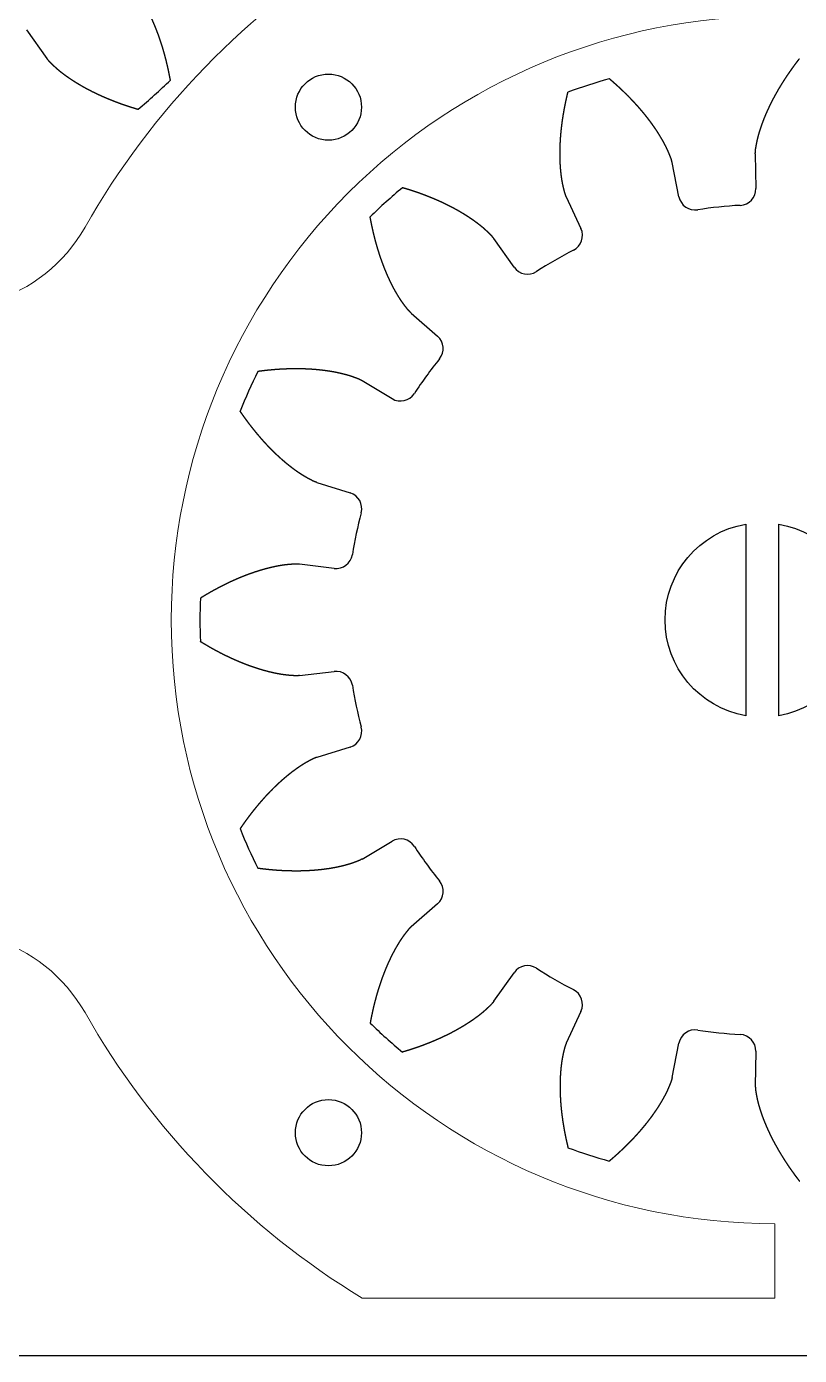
# Model space of a CAD drawing. Header units: inches. Extents: x 0 to 775, y -63 to 305.
# Drawn here: x 60.65 to 84.02, y 0 to 40.17 of the extents above; entities that cross this region are included whole.
import ezdxf

# ---------------------------------------------------------------- set-up
doc = ezdxf.new("R2010")
doc.units = ezdxf.units.IN
doc.header["$MEASUREMENT"] = 0

msp = doc.modelspace()

# ---------------------------------------------------------------- linework, layer by layer
at = {"color": 1}
for p, q in [((60.651, 40.069), (61.26, 39.206)), ((82.683, 36.325), (82.698, 35.269)), ((80.374, 35.025), (80.169, 36.061)), ((76.969, 35.022), (77.412, 34.063)), ((75.388, 32.894), (74.779, 33.757)), ((72.279, 31.506), (73.074, 30.811)), ((71.7, 28.919), (70.793, 29.46)), ((69.424, 26.387), (70.433, 26.075)), ((69.947, 23.789), (68.899, 23.914)), ((68.899, 20.549), (69.947, 20.675)), ((70.433, 18.388), (69.424, 18.076)), ((70.793, 15.003), (71.7, 15.544)), ((73.074, 13.653), (72.279, 12.957)), ((74.779, 10.706), (75.388, 11.569)), ((77.412, 10.4), (76.969, 9.442)), ((80.169, 8.402), (80.374, 9.438)), ((82.698, 9.194), (82.683, 8.138))]:
    msp.add_line(p, q, dxfattribs=at)
at = {"linetype": 'Continuous'}
msp.add_lwpolyline([(0, 0), (610, 0), (610, 305), (0, 305)], close=True, dxfattribs=at)
at = {"color": 1, "lineweight": 0}
msp.add_lwpolyline([(65.027, 22.232, -0.414214), (83.277, 40.482), (83.277, 42.732), (70.797, 42.732, 0.127339), (62.418, 34.101, -0.394984), (56.074, 32.131, 0.168875), (48.899, 32.971), (37.511, 30.449, -0.106253), (39.278, 22.232, -0.106253), (37.511, 14.014), (48.899, 11.492, 0.168875), (56.074, 12.333, -0.394984), (62.418, 10.362, 0.127339), (70.797, 1.732), (83.277, 1.732), (83.277, 3.982, -0.414211)], format="xyb", close=True, dxfattribs=at)
at = {"color": 1}
for points in [[(82.393, 25.126), (82.393, 19.337, -0.842075)], [(83.393, 25.126, -0.842075), (83.393, 19.337)]]:
    msp.add_lwpolyline(points, format="xyb", close=True, dxfattribs=at)
at = {"color": 1, "linetype": 'Continuous'}
for centre in [(69.777, 37.732), (69.777, 6.731)]:
    msp.add_circle(centre, 1, dxfattribs=at)
at = {"color": 1}
for centre, radius, start, end in [((82.893, 22.232), 17, 105.7877, 110.2123), ((53.146, 50.732), 17, 309.7877, 314.2123), ((82.893, 22.232), 17, 129.7877, 134.2123), ((80.864, 35.122), 0.5, 191.1897, 278.9466), ((82.198, 35.262), 0.5, 273.0534, 0.8103), ((82.893, 22.232), 12.549, 93.0534, 98.9466), ((76.958, 33.853), 0.5, 297.0534, 24.8103), ((82.893, 22.232), 12.549, 117.0534, 122.9466), ((75.796, 33.182), 0.5, 215.1897, 302.9466), ((72.745, 30.434), 0.5, 321.0534, 48.8103), ((82.893, 22.232), 17, 153.7877, 158.2123), ((82.893, 22.232), 12.549, 141.0534, 146.9466), ((71.956, 29.349), 0.5, 239.1897, 326.9466), ((70.286, 25.597), 0.5, 345.0534, 72.8103), ((82.893, 22.232), 12.549, 165.0534, 170.9466), ((70.007, 24.285), 0.5, 263.1897, 350.9466), ((82.893, 22.232), 17, 177.7877, 182.2123), ((70.007, 20.178), 0.5, 9.0534, 96.8103), ((82.893, 22.232), 12.549, 189.0534, 194.9466), ((70.286, 18.866), 0.5, 287.1897, 14.9466), ((82.893, 22.232), 17, 201.7877, 206.2123), ((71.956, 15.114), 0.5, 33.0534, 120.8103), ((82.893, 22.232), 12.549, 213.0534, 218.9466), ((72.745, 14.029), 0.5, 311.1897, 38.9466), ((75.796, 11.281), 0.5, 57.0534, 144.8103), ((82.893, 22.232), 12.549, 237.0534, 242.9466), ((76.958, 10.61), 0.5, 335.1897, 62.9466), ((82.893, 22.232), 17, 225.7877, 230.2123), ((80.864, 9.341), 0.5, 81.0534, 168.8103), ((82.893, 22.232), 12.549, 261.0534, 266.9466), ((82.198, 9.201), 0.5, 359.1897, 86.9466), ((82.893, 22.232), 17, 249.7877, 254.2123)]:
    msp.add_arc(centre, radius, start, end, dxfattribs=at)
for points in [[(65, 38.547), (64.999, 38.556), (64.995, 38.575), (64.99, 38.604), (64.983, 38.642), (64.973, 38.69), (64.964, 38.737), (64.954, 38.785), (64.944, 38.832), (64.934, 38.879), (64.924, 38.926), (64.913, 38.973), (64.902, 39.02), (64.891, 39.066), (64.88, 39.113), (64.868, 39.159), (64.857, 39.205), (64.844, 39.251), (64.832, 39.297), (64.82, 39.342), (64.807, 39.388), (64.794, 39.433), (64.781, 39.479), (64.767, 39.524), (64.753, 39.569), (64.739, 39.613), (64.725, 39.658), (64.711, 39.702), (64.696, 39.746), (64.681, 39.79), (64.666, 39.834), (64.65, 39.878), (64.635, 39.922), (64.619, 39.965), (64.602, 40.008), (64.586, 40.051), (64.569, 40.094), (64.552, 40.136), (64.535, 40.179), (64.517, 40.221), (64.499, 40.263), (64.481, 40.305), (64.463, 40.346), (64.444, 40.387), (64.425, 40.429), (64.406, 40.469), (64.387, 40.51), (64.367, 40.551), (64.347, 40.591), (64.327, 40.631), (64.306, 40.67), (64.285, 40.71), (64.264, 40.749), (64.242, 40.788), (64.221, 40.826), (64.198, 40.865), (64.176, 40.903), (64.153, 40.941), (64.13, 40.978), (64.107, 41.015), (64.083, 41.052), (64.059, 41.088), (64.034, 41.124), (64.009, 41.16), (63.983, 41.195), (63.957, 41.23), (63.931, 41.264), (63.904, 41.298), (63.878, 41.332), (63.85, 41.365), (63.822, 41.397), (63.798, 41.422), (63.78, 41.44), (63.767, 41.451), (63.76, 41.457)], [(61.26, 39.206), (61.265, 39.199), (61.275, 39.185), (61.291, 39.165), (61.313, 39.138), (61.342, 39.107), (61.372, 39.076), (61.403, 39.046), (61.434, 39.016), (61.466, 38.987), (61.498, 38.957), (61.53, 38.928), (61.562, 38.899), (61.596, 38.871), (61.629, 38.843), (61.663, 38.815), (61.698, 38.788), (61.733, 38.761), (61.768, 38.735), (61.804, 38.708), (61.839, 38.682), (61.875, 38.657), (61.912, 38.631), (61.948, 38.606), (61.985, 38.581), (62.023, 38.556), (62.06, 38.532), (62.098, 38.508), (62.136, 38.484), (62.175, 38.46), (62.214, 38.437), (62.252, 38.414), (62.292, 38.391), (62.331, 38.368), (62.371, 38.346), (62.41, 38.324), (62.451, 38.302), (62.491, 38.281), (62.531, 38.259), (62.572, 38.238), (62.613, 38.217), (62.654, 38.196), (62.696, 38.176), (62.738, 38.156), (62.779, 38.136), (62.821, 38.116), (62.864, 38.097), (62.906, 38.077), (62.949, 38.058), (62.992, 38.04), (63.035, 38.021), (63.078, 38.003), (63.121, 37.984), (63.165, 37.967), (63.209, 37.949), (63.252, 37.931), (63.297, 37.914), (63.341, 37.897), (63.385, 37.88), (63.43, 37.864), (63.475, 37.847), (63.52, 37.831), (63.565, 37.815), (63.61, 37.8), (63.656, 37.784), (63.701, 37.769), (63.747, 37.754), (63.793, 37.739), (63.839, 37.725), (63.885, 37.71), (63.932, 37.696), (63.969, 37.685), (63.997, 37.677), (64.016, 37.671), (64.025, 37.668)], [(82.683, 36.325), (82.683, 36.334), (82.683, 36.351), (82.684, 36.377), (82.686, 36.411), (82.691, 36.454), (82.698, 36.496), (82.705, 36.539), (82.713, 36.581), (82.721, 36.624), (82.729, 36.666), (82.738, 36.709), (82.747, 36.751), (82.758, 36.794), (82.768, 36.836), (82.78, 36.879), (82.792, 36.921), (82.804, 36.963), (82.817, 37.005), (82.83, 37.047), (82.844, 37.09), (82.858, 37.132), (82.873, 37.174), (82.887, 37.216), (82.903, 37.258), (82.918, 37.299), (82.935, 37.341), (82.951, 37.383), (82.968, 37.425), (82.985, 37.466), (83.003, 37.508), (83.021, 37.55), (83.039, 37.591), (83.057, 37.632), (83.076, 37.674), (83.096, 37.715), (83.115, 37.756), (83.135, 37.798), (83.155, 37.839), (83.176, 37.88), (83.197, 37.921), (83.218, 37.962), (83.239, 38.003), (83.261, 38.043), (83.283, 38.084), (83.306, 38.125), (83.329, 38.165), (83.352, 38.206), (83.375, 38.246), (83.398, 38.287), (83.422, 38.327), (83.446, 38.367), (83.471, 38.408), (83.496, 38.448), (83.521, 38.488), (83.546, 38.528), (83.572, 38.568), (83.597, 38.607), (83.623, 38.647), (83.65, 38.687), (83.676, 38.726), (83.703, 38.766), (83.731, 38.805), (83.758, 38.844), (83.786, 38.884), (83.814, 38.923), (83.842, 38.962), (83.87, 39.001), (83.899, 39.04), (83.928, 39.079), (83.957, 39.117), (83.981, 39.148), (83.999, 39.171), (84.01, 39.187), (84.016, 39.194)], [(80.169, 36.061), (80.167, 36.07), (80.163, 36.086), (80.157, 36.111), (80.148, 36.144), (80.134, 36.185), (80.119, 36.225), (80.103, 36.265), (80.087, 36.305), (80.07, 36.345), (80.053, 36.385), (80.035, 36.425), (80.017, 36.464), (79.999, 36.504), (79.979, 36.543), (79.959, 36.582), (79.939, 36.621), (79.918, 36.66), (79.896, 36.698), (79.875, 36.737), (79.852, 36.775), (79.83, 36.813), (79.807, 36.851), (79.784, 36.889), (79.76, 36.927), (79.736, 36.965), (79.712, 37.002), (79.687, 37.04), (79.662, 37.077), (79.636, 37.114), (79.61, 37.151), (79.584, 37.188), (79.558, 37.225), (79.531, 37.262), (79.504, 37.298), (79.476, 37.335), (79.449, 37.371), (79.421, 37.407), (79.392, 37.443), (79.364, 37.479), (79.335, 37.515), (79.305, 37.551), (79.276, 37.586), (79.246, 37.621), (79.216, 37.657), (79.186, 37.692), (79.155, 37.727), (79.124, 37.762), (79.093, 37.796), (79.061, 37.831), (79.03, 37.865), (78.998, 37.9), (78.965, 37.934), (78.933, 37.968), (78.9, 38.002), (78.867, 38.036), (78.834, 38.07), (78.8, 38.103), (78.766, 38.137), (78.732, 38.17), (78.698, 38.203), (78.663, 38.236), (78.629, 38.269), (78.594, 38.302), (78.558, 38.334), (78.523, 38.367), (78.487, 38.399), (78.451, 38.431), (78.415, 38.463), (78.379, 38.495), (78.342, 38.527), (78.313, 38.552), (78.29, 38.571), (78.276, 38.584), (78.268, 38.59)], [(76.969, 35.022), (76.965, 35.029), (76.958, 35.045), (76.949, 35.069), (76.937, 35.101), (76.924, 35.142), (76.913, 35.183), (76.902, 35.225), (76.892, 35.267), (76.882, 35.309), (76.872, 35.352), (76.863, 35.394), (76.854, 35.437), (76.846, 35.48), (76.839, 35.523), (76.832, 35.566), (76.826, 35.61), (76.82, 35.653), (76.815, 35.697), (76.81, 35.741), (76.805, 35.785), (76.801, 35.829), (76.797, 35.873), (76.793, 35.918), (76.79, 35.962), (76.788, 36.007), (76.785, 36.052), (76.783, 36.097), (76.782, 36.141), (76.781, 36.187), (76.78, 36.232), (76.779, 36.277), (76.779, 36.322), (76.779, 36.368), (76.78, 36.413), (76.78, 36.459), (76.781, 36.504), (76.783, 36.55), (76.785, 36.596), (76.787, 36.642), (76.789, 36.688), (76.792, 36.734), (76.795, 36.78), (76.798, 36.826), (76.802, 36.872), (76.806, 36.919), (76.81, 36.965), (76.815, 37.011), (76.819, 37.058), (76.825, 37.104), (76.83, 37.151), (76.836, 37.197), (76.842, 37.244), (76.848, 37.291), (76.854, 37.337), (76.861, 37.384), (76.868, 37.431), (76.876, 37.478), (76.884, 37.525), (76.892, 37.572), (76.9, 37.619), (76.908, 37.666), (76.917, 37.713), (76.926, 37.76), (76.935, 37.807), (76.945, 37.854), (76.955, 37.901), (76.965, 37.948), (76.976, 37.996), (76.986, 38.043), (76.997, 38.09), (77.006, 38.128), (77.013, 38.156), (77.018, 38.175), (77.02, 38.185)], [(74.779, 33.757), (74.774, 33.764), (74.764, 33.778), (74.748, 33.799), (74.726, 33.825), (74.697, 33.856), (74.667, 33.887), (74.636, 33.917), (74.605, 33.947), (74.574, 33.977), (74.542, 34.006), (74.51, 34.035), (74.477, 34.064), (74.444, 34.093), (74.41, 34.12), (74.376, 34.148), (74.341, 34.175), (74.307, 34.202), (74.271, 34.229), (74.236, 34.255), (74.2, 34.281), (74.164, 34.307), (74.128, 34.332), (74.091, 34.357), (74.054, 34.382), (74.016, 34.407), (73.979, 34.431), (73.941, 34.455), (73.903, 34.479), (73.864, 34.503), (73.826, 34.526), (73.787, 34.549), (73.748, 34.572), (73.708, 34.595), (73.669, 34.617), (73.629, 34.639), (73.589, 34.661), (73.548, 34.683), (73.508, 34.704), (73.467, 34.725), (73.426, 34.746), (73.385, 34.767), (73.343, 34.787), (73.302, 34.807), (73.26, 34.827), (73.218, 34.847), (73.176, 34.867), (73.133, 34.886), (73.091, 34.905), (73.048, 34.924), (73.005, 34.942), (72.962, 34.961), (72.918, 34.979), (72.875, 34.997), (72.831, 35.014), (72.787, 35.032), (72.743, 35.049), (72.698, 35.066), (72.654, 35.083), (72.609, 35.099), (72.565, 35.116), (72.52, 35.132), (72.474, 35.148), (72.429, 35.164), (72.384, 35.179), (72.338, 35.194), (72.292, 35.209), (72.246, 35.224), (72.2, 35.239), (72.154, 35.253), (72.108, 35.267), (72.07, 35.278), (72.042, 35.287), (72.024, 35.292), (72.014, 35.295)], [(72.279, 31.506), (72.273, 31.512), (72.26, 31.523), (72.241, 31.541), (72.217, 31.566), (72.189, 31.598), (72.162, 31.631), (72.135, 31.665), (72.109, 31.699), (72.082, 31.734), (72.056, 31.768), (72.031, 31.803), (72.005, 31.839), (71.981, 31.875), (71.956, 31.911), (71.933, 31.948), (71.909, 31.985), (71.886, 32.023), (71.863, 32.06), (71.841, 32.099), (71.819, 32.137), (71.797, 32.175), (71.775, 32.214), (71.754, 32.253), (71.733, 32.293), (71.713, 32.333), (71.692, 32.373), (71.672, 32.413), (71.653, 32.453), (71.633, 32.494), (71.614, 32.535), (71.595, 32.576), (71.576, 32.617), (71.558, 32.659), (71.54, 32.7), (71.522, 32.742), (71.505, 32.785), (71.487, 32.827), (71.47, 32.869), (71.454, 32.912), (71.437, 32.955), (71.421, 32.998), (71.405, 33.042), (71.389, 33.085), (71.374, 33.129), (71.358, 33.173), (71.343, 33.217), (71.329, 33.261), (71.314, 33.305), (71.3, 33.35), (71.286, 33.395), (71.272, 33.44), (71.259, 33.485), (71.245, 33.53), (71.232, 33.575), (71.22, 33.621), (71.207, 33.666), (71.195, 33.712), (71.183, 33.758), (71.171, 33.804), (71.159, 33.851), (71.148, 33.897), (71.137, 33.944), (71.126, 33.99), (71.116, 34.037), (71.105, 34.084), (71.095, 34.131), (71.085, 34.178), (71.075, 34.226), (71.066, 34.273), (71.057, 34.321), (71.049, 34.359), (71.044, 34.388), (71.041, 34.407), (71.039, 34.417)], [(70.793, 29.46), (70.785, 29.465), (70.771, 29.473), (70.748, 29.486), (70.717, 29.501), (70.678, 29.518), (70.638, 29.533), (70.597, 29.548), (70.557, 29.563), (70.516, 29.577), (70.475, 29.591), (70.433, 29.605), (70.392, 29.618), (70.35, 29.63), (70.308, 29.642), (70.266, 29.653), (70.223, 29.664), (70.18, 29.674), (70.137, 29.684), (70.094, 29.694), (70.051, 29.703), (70.007, 29.712), (69.964, 29.721), (69.92, 29.729), (69.876, 29.736), (69.832, 29.744), (69.788, 29.751), (69.743, 29.757), (69.699, 29.764), (69.654, 29.77), (69.609, 29.775), (69.564, 29.78), (69.519, 29.785), (69.474, 29.79), (69.429, 29.794), (69.383, 29.798), (69.338, 29.802), (69.292, 29.805), (69.246, 29.808), (69.2, 29.811), (69.154, 29.813), (69.108, 29.816), (69.062, 29.817), (69.016, 29.819), (68.97, 29.82), (68.923, 29.821), (68.877, 29.822), (68.83, 29.822), (68.783, 29.822), (68.737, 29.822), (68.69, 29.821), (68.643, 29.821), (68.596, 29.819), (68.549, 29.818), (68.502, 29.816), (68.454, 29.815), (68.407, 29.812), (68.36, 29.81), (68.312, 29.807), (68.265, 29.804), (68.217, 29.801), (68.169, 29.797), (68.122, 29.793), (68.074, 29.789), (68.026, 29.785), (67.978, 29.78), (67.93, 29.775), (67.882, 29.77), (67.834, 29.765), (67.786, 29.759), (67.738, 29.753), (67.699, 29.748), (67.671, 29.744), (67.651, 29.742), (67.642, 29.74)], [(69.424, 26.387), (69.416, 26.39), (69.4, 26.395), (69.376, 26.404), (69.344, 26.416), (69.305, 26.434), (69.266, 26.454), (69.228, 26.474), (69.19, 26.494), (69.152, 26.515), (69.114, 26.536), (69.077, 26.558), (69.039, 26.58), (69.002, 26.602), (68.965, 26.626), (68.928, 26.65), (68.892, 26.674), (68.855, 26.699), (68.819, 26.724), (68.783, 26.75), (68.747, 26.776), (68.712, 26.802), (68.676, 26.829), (68.641, 26.856), (68.606, 26.884), (68.571, 26.912), (68.536, 26.94), (68.501, 26.968), (68.467, 26.997), (68.433, 27.027), (68.398, 27.056), (68.364, 27.086), (68.331, 27.116), (68.297, 27.147), (68.263, 27.177), (68.23, 27.209), (68.197, 27.24), (68.164, 27.272), (68.131, 27.304), (68.098, 27.336), (68.066, 27.368), (68.033, 27.401), (68.001, 27.434), (67.969, 27.468), (67.937, 27.501), (67.905, 27.535), (67.874, 27.569), (67.842, 27.604), (67.811, 27.638), (67.78, 27.673), (67.749, 27.708), (67.718, 27.744), (67.688, 27.78), (67.657, 27.815), (67.627, 27.852), (67.597, 27.888), (67.567, 27.925), (67.537, 27.962), (67.507, 27.999), (67.477, 28.036), (67.448, 28.074), (67.419, 28.111), (67.39, 28.149), (67.361, 28.188), (67.332, 28.226), (67.303, 28.265), (67.275, 28.304), (67.247, 28.343), (67.219, 28.382), (67.191, 28.422), (67.163, 28.461), (67.141, 28.493), (67.124, 28.517), (67.113, 28.533), (67.108, 28.541)], [(68.899, 23.914), (68.89, 23.915), (68.873, 23.917), (68.847, 23.919), (68.813, 23.92), (68.77, 23.919), (68.727, 23.917), (68.684, 23.914), (68.641, 23.911), (68.598, 23.908), (68.555, 23.904), (68.512, 23.899), (68.468, 23.894), (68.425, 23.889), (68.382, 23.882), (68.339, 23.876), (68.295, 23.868), (68.252, 23.86), (68.209, 23.852), (68.165, 23.843), (68.122, 23.834), (68.079, 23.824), (68.035, 23.814), (67.992, 23.804), (67.949, 23.793), (67.906, 23.782), (67.862, 23.77), (67.819, 23.758), (67.776, 23.746), (67.733, 23.733), (67.689, 23.72), (67.646, 23.706), (67.603, 23.693), (67.56, 23.678), (67.517, 23.664), (67.474, 23.649), (67.43, 23.634), (67.387, 23.618), (67.344, 23.603), (67.301, 23.586), (67.258, 23.57), (67.215, 23.553), (67.173, 23.536), (67.13, 23.519), (67.087, 23.501), (67.044, 23.483), (67.001, 23.464), (66.959, 23.446), (66.916, 23.427), (66.873, 23.408), (66.831, 23.388), (66.788, 23.368), (66.746, 23.348), (66.703, 23.328), (66.661, 23.307), (66.618, 23.286), (66.576, 23.265), (66.534, 23.243), (66.492, 23.221), (66.449, 23.199), (66.407, 23.177), (66.365, 23.154), (66.323, 23.131), (66.281, 23.108), (66.239, 23.085), (66.197, 23.061), (66.156, 23.037), (66.114, 23.013), (66.072, 22.988), (66.031, 22.964), (65.989, 22.939), (65.956, 22.918), (65.931, 22.903), (65.914, 22.893), (65.906, 22.888)], [(68.899, 20.549), (68.89, 20.548), (68.873, 20.547), (68.847, 20.545), (68.813, 20.544), (68.77, 20.544), (68.727, 20.546), (68.684, 20.549), (68.641, 20.552), (68.598, 20.556), (68.555, 20.559), (68.512, 20.564), (68.468, 20.569), (68.425, 20.574), (68.382, 20.581), (68.339, 20.588), (68.295, 20.595), (68.252, 20.603), (68.209, 20.612), (68.165, 20.62), (68.122, 20.63), (68.079, 20.639), (68.035, 20.649), (67.992, 20.659), (67.949, 20.67), (67.906, 20.682), (67.862, 20.693), (67.819, 20.705), (67.776, 20.718), (67.733, 20.73), (67.689, 20.743), (67.646, 20.757), (67.603, 20.771), (67.56, 20.785), (67.517, 20.799), (67.474, 20.814), (67.43, 20.829), (67.387, 20.845), (67.344, 20.861), (67.301, 20.877), (67.258, 20.893), (67.215, 20.91), (67.173, 20.927), (67.13, 20.945), (67.087, 20.962), (67.044, 20.981), (67.001, 20.999), (66.959, 21.017), (66.916, 21.036), (66.873, 21.056), (66.831, 21.075), (66.788, 21.095), (66.746, 21.115), (66.703, 21.136), (66.661, 21.156), (66.618, 21.177), (66.576, 21.198), (66.534, 21.22), (66.492, 21.242), (66.449, 21.264), (66.407, 21.286), (66.365, 21.309), (66.323, 21.332), (66.281, 21.355), (66.239, 21.378), (66.197, 21.402), (66.156, 21.426), (66.114, 21.45), (66.072, 21.475), (66.031, 21.5), (65.989, 21.525), (65.956, 21.545), (65.931, 21.56), (65.914, 21.57), (65.906, 21.575)], [(69.424, 18.076), (69.416, 18.074), (69.4, 18.068), (69.376, 18.06), (69.344, 18.047), (69.305, 18.029), (69.266, 18.01), (69.228, 17.99), (69.19, 17.969), (69.152, 17.948), (69.114, 17.927), (69.077, 17.906), (69.039, 17.884), (69.002, 17.861), (68.965, 17.837), (68.928, 17.813), (68.892, 17.789), (68.855, 17.764), (68.819, 17.739), (68.783, 17.713), (68.747, 17.687), (68.712, 17.661), (68.676, 17.634), (68.641, 17.607), (68.606, 17.579), (68.571, 17.552), (68.536, 17.523), (68.501, 17.495), (68.467, 17.466), (68.433, 17.437), (68.398, 17.407), (68.364, 17.377), (68.331, 17.347), (68.297, 17.317), (68.263, 17.286), (68.23, 17.255), (68.197, 17.223), (68.164, 17.192), (68.131, 17.16), (68.098, 17.127), (68.066, 17.095), (68.033, 17.062), (68.001, 17.029), (67.969, 16.996), (67.937, 16.962), (67.905, 16.928), (67.874, 16.894), (67.842, 16.86), (67.811, 16.825), (67.78, 16.79), (67.749, 16.755), (67.718, 16.719), (67.688, 16.684), (67.657, 16.648), (67.627, 16.612), (67.597, 16.575), (67.567, 16.539), (67.537, 16.502), (67.507, 16.465), (67.477, 16.427), (67.448, 16.39), (67.419, 16.352), (67.39, 16.314), (67.361, 16.276), (67.332, 16.237), (67.303, 16.199), (67.275, 16.16), (67.247, 16.121), (67.219, 16.081), (67.191, 16.042), (67.163, 16.002), (67.141, 15.97), (67.124, 15.946), (67.113, 15.93), (67.108, 15.922)], [(70.793, 15.003), (70.785, 14.998), (70.771, 14.99), (70.748, 14.978), (70.717, 14.963), (70.678, 14.946), (70.638, 14.93), (70.597, 14.915), (70.557, 14.9), (70.516, 14.886), (70.475, 14.872), (70.433, 14.858), (70.392, 14.845), (70.35, 14.833), (70.308, 14.821), (70.266, 14.81), (70.223, 14.799), (70.18, 14.789), (70.137, 14.779), (70.094, 14.769), (70.051, 14.76), (70.007, 14.751), (69.964, 14.743), (69.92, 14.734), (69.876, 14.727), (69.832, 14.719), (69.788, 14.712), (69.743, 14.706), (69.699, 14.7), (69.654, 14.694), (69.609, 14.688), (69.564, 14.683), (69.519, 14.678), (69.474, 14.673), (69.429, 14.669), (69.383, 14.665), (69.338, 14.661), (69.292, 14.658), (69.246, 14.655), (69.2, 14.652), (69.154, 14.65), (69.108, 14.648), (69.062, 14.646), (69.016, 14.644), (68.97, 14.643), (68.923, 14.642), (68.877, 14.642), (68.83, 14.641), (68.783, 14.641), (68.737, 14.641), (68.69, 14.642), (68.643, 14.643), (68.596, 14.644), (68.549, 14.645), (68.502, 14.647), (68.454, 14.649), (68.407, 14.651), (68.36, 14.653), (68.312, 14.656), (68.265, 14.659), (68.217, 14.662), (68.169, 14.666), (68.122, 14.67), (68.074, 14.674), (68.026, 14.678), (67.978, 14.683), (67.93, 14.688), (67.882, 14.693), (67.834, 14.698), (67.786, 14.704), (67.738, 14.71), (67.699, 14.715), (67.671, 14.719), (67.651, 14.721), (67.642, 14.723)], [(72.279, 12.957), (72.273, 12.951), (72.26, 12.94), (72.241, 12.922), (72.217, 12.897), (72.189, 12.865), (72.162, 12.832), (72.135, 12.798), (72.109, 12.764), (72.082, 12.73), (72.056, 12.695), (72.031, 12.66), (72.005, 12.624), (71.981, 12.588), (71.956, 12.552), (71.933, 12.515), (71.909, 12.478), (71.886, 12.441), (71.863, 12.403), (71.841, 12.365), (71.819, 12.326), (71.797, 12.288), (71.775, 12.249), (71.754, 12.21), (71.733, 12.17), (71.713, 12.131), (71.692, 12.091), (71.672, 12.051), (71.653, 12.01), (71.633, 11.969), (71.614, 11.929), (71.595, 11.887), (71.576, 11.846), (71.558, 11.805), (71.54, 11.763), (71.522, 11.721), (71.505, 11.679), (71.487, 11.636), (71.47, 11.594), (71.454, 11.551), (71.437, 11.508), (71.421, 11.465), (71.405, 11.422), (71.389, 11.378), (71.374, 11.334), (71.358, 11.29), (71.343, 11.246), (71.329, 11.202), (71.314, 11.158), (71.3, 11.113), (71.286, 11.069), (71.272, 11.024), (71.259, 10.979), (71.245, 10.933), (71.232, 10.888), (71.22, 10.842), (71.207, 10.797), (71.195, 10.751), (71.183, 10.705), (71.171, 10.659), (71.159, 10.613), (71.148, 10.566), (71.137, 10.52), (71.126, 10.473), (71.116, 10.426), (71.105, 10.379), (71.095, 10.332), (71.085, 10.285), (71.075, 10.237), (71.066, 10.19), (71.057, 10.142), (71.049, 10.104), (71.044, 10.075), (71.041, 10.056), (71.039, 10.047)], [(74.779, 10.706), (74.774, 10.699), (74.764, 10.685), (74.748, 10.665), (74.726, 10.638), (74.697, 10.607), (74.667, 10.576), (74.636, 10.546), (74.605, 10.516), (74.574, 10.487), (74.542, 10.457), (74.51, 10.428), (74.477, 10.399), (74.444, 10.371), (74.41, 10.343), (74.376, 10.315), (74.341, 10.288), (74.307, 10.261), (74.271, 10.235), (74.236, 10.208), (74.2, 10.182), (74.164, 10.157), (74.128, 10.131), (74.091, 10.106), (74.054, 10.081), (74.016, 10.056), (73.979, 10.032), (73.941, 10.008), (73.903, 9.984), (73.864, 9.96), (73.826, 9.937), (73.787, 9.914), (73.748, 9.891), (73.708, 9.868), (73.669, 9.846), (73.629, 9.824), (73.589, 9.802), (73.548, 9.781), (73.508, 9.759), (73.467, 9.738), (73.426, 9.717), (73.385, 9.696), (73.343, 9.676), (73.302, 9.656), (73.26, 9.636), (73.218, 9.616), (73.176, 9.597), (73.133, 9.577), (73.091, 9.558), (73.048, 9.54), (73.005, 9.521), (72.962, 9.503), (72.918, 9.484), (72.875, 9.467), (72.831, 9.449), (72.787, 9.431), (72.743, 9.414), (72.698, 9.397), (72.654, 9.38), (72.609, 9.364), (72.565, 9.347), (72.52, 9.331), (72.474, 9.315), (72.429, 9.3), (72.384, 9.284), (72.338, 9.269), (72.292, 9.254), (72.246, 9.239), (72.2, 9.225), (72.154, 9.21), (72.108, 9.196), (72.07, 9.185), (72.042, 9.177), (72.024, 9.171), (72.014, 9.168)], [(76.969, 9.442), (76.965, 9.434), (76.958, 9.418), (76.949, 9.394), (76.937, 9.362), (76.924, 9.321), (76.913, 9.28), (76.902, 9.238), (76.892, 9.196), (76.882, 9.154), (76.872, 9.112), (76.863, 9.069), (76.854, 9.026), (76.846, 8.984), (76.839, 8.94), (76.832, 8.897), (76.826, 8.854), (76.82, 8.81), (76.815, 8.766), (76.81, 8.722), (76.805, 8.678), (76.801, 8.634), (76.797, 8.59), (76.793, 8.546), (76.79, 8.501), (76.788, 8.456), (76.785, 8.412), (76.783, 8.367), (76.782, 8.322), (76.781, 8.277), (76.78, 8.232), (76.779, 8.186), (76.779, 8.141), (76.779, 8.096), (76.78, 8.05), (76.78, 8.005), (76.781, 7.959), (76.783, 7.913), (76.785, 7.867), (76.787, 7.821), (76.789, 7.775), (76.792, 7.729), (76.795, 7.683), (76.798, 7.637), (76.802, 7.591), (76.806, 7.545), (76.81, 7.498), (76.815, 7.452), (76.819, 7.406), (76.825, 7.359), (76.83, 7.312), (76.836, 7.266), (76.842, 7.219), (76.848, 7.173), (76.854, 7.126), (76.861, 7.079), (76.868, 7.032), (76.876, 6.985), (76.884, 6.938), (76.892, 6.891), (76.9, 6.844), (76.908, 6.797), (76.917, 6.75), (76.926, 6.703), (76.935, 6.656), (76.945, 6.609), (76.955, 6.562), (76.965, 6.515), (76.976, 6.468), (76.986, 6.42), (76.997, 6.373), (77.006, 6.335), (77.013, 6.307), (77.018, 6.288), (77.02, 6.279)], [(80.169, 8.402), (80.167, 8.394), (80.163, 8.377), (80.157, 8.352), (80.148, 8.319), (80.134, 8.278), (80.119, 8.238), (80.103, 8.198), (80.087, 8.158), (80.07, 8.118), (80.053, 8.078), (80.035, 8.038), (80.017, 7.999), (79.999, 7.959), (79.979, 7.92), (79.959, 7.881), (79.939, 7.842), (79.918, 7.804), (79.896, 7.765), (79.875, 7.727), (79.852, 7.688), (79.83, 7.65), (79.807, 7.612), (79.784, 7.574), (79.76, 7.536), (79.736, 7.498), (79.712, 7.461), (79.687, 7.423), (79.662, 7.386), (79.636, 7.349), (79.61, 7.312), (79.584, 7.275), (79.558, 7.238), (79.531, 7.201), (79.504, 7.165), (79.476, 7.128), (79.449, 7.092), (79.421, 7.056), (79.392, 7.02), (79.364, 6.984), (79.335, 6.948), (79.305, 6.913), (79.276, 6.877), (79.246, 6.842), (79.216, 6.807), (79.186, 6.771), (79.155, 6.736), (79.124, 6.702), (79.093, 6.667), (79.061, 6.632), (79.03, 6.598), (78.998, 6.563), (78.965, 6.529), (78.933, 6.495), (78.9, 6.461), (78.867, 6.427), (78.834, 6.394), (78.8, 6.36), (78.766, 6.327), (78.732, 6.293), (78.698, 6.26), (78.663, 6.227), (78.629, 6.194), (78.594, 6.162), (78.558, 6.129), (78.523, 6.096), (78.487, 6.064), (78.451, 6.032), (78.415, 6), (78.379, 5.968), (78.342, 5.936), (78.313, 5.911), (78.29, 5.892), (78.276, 5.879), (78.268, 5.873)], [(82.683, 8.138), (82.683, 8.129), (82.683, 8.112), (82.684, 8.086), (82.686, 8.052), (82.691, 8.009), (82.698, 7.967), (82.705, 7.924), (82.713, 7.882), (82.721, 7.839), (82.729, 7.797), (82.738, 7.754), (82.747, 7.712), (82.758, 7.669), (82.768, 7.627), (82.78, 7.585), (82.792, 7.542), (82.804, 7.5), (82.817, 7.458), (82.83, 7.416), (82.844, 7.374), (82.858, 7.332), (82.873, 7.29), (82.887, 7.248), (82.903, 7.206), (82.918, 7.164), (82.935, 7.122), (82.951, 7.08), (82.968, 7.039), (82.985, 6.997), (83.003, 6.955), (83.021, 6.914), (83.039, 6.872), (83.057, 6.831), (83.076, 6.789), (83.096, 6.748), (83.115, 6.707), (83.135, 6.666), (83.155, 6.625), (83.176, 6.583), (83.197, 6.542), (83.218, 6.501), (83.239, 6.461), (83.261, 6.42), (83.283, 6.379), (83.306, 6.338), (83.329, 6.298), (83.352, 6.257), (83.375, 6.217), (83.398, 6.176), (83.422, 6.136), (83.446, 6.096), (83.471, 6.056), (83.496, 6.016), (83.521, 5.975), (83.546, 5.936), (83.572, 5.896), (83.597, 5.856), (83.623, 5.816), (83.65, 5.777), (83.676, 5.737), (83.703, 5.697), (83.731, 5.658), (83.758, 5.619), (83.786, 5.58), (83.814, 5.54), (83.842, 5.501), (83.87, 5.462), (83.899, 5.423), (83.928, 5.385), (83.957, 5.346), (83.981, 5.315), (83.999, 5.292), (84.01, 5.276), (84.016, 5.269)]]:
    msp.add_open_spline(points, degree=5, dxfattribs=at)

doc.saveas('drawing.dxf')
